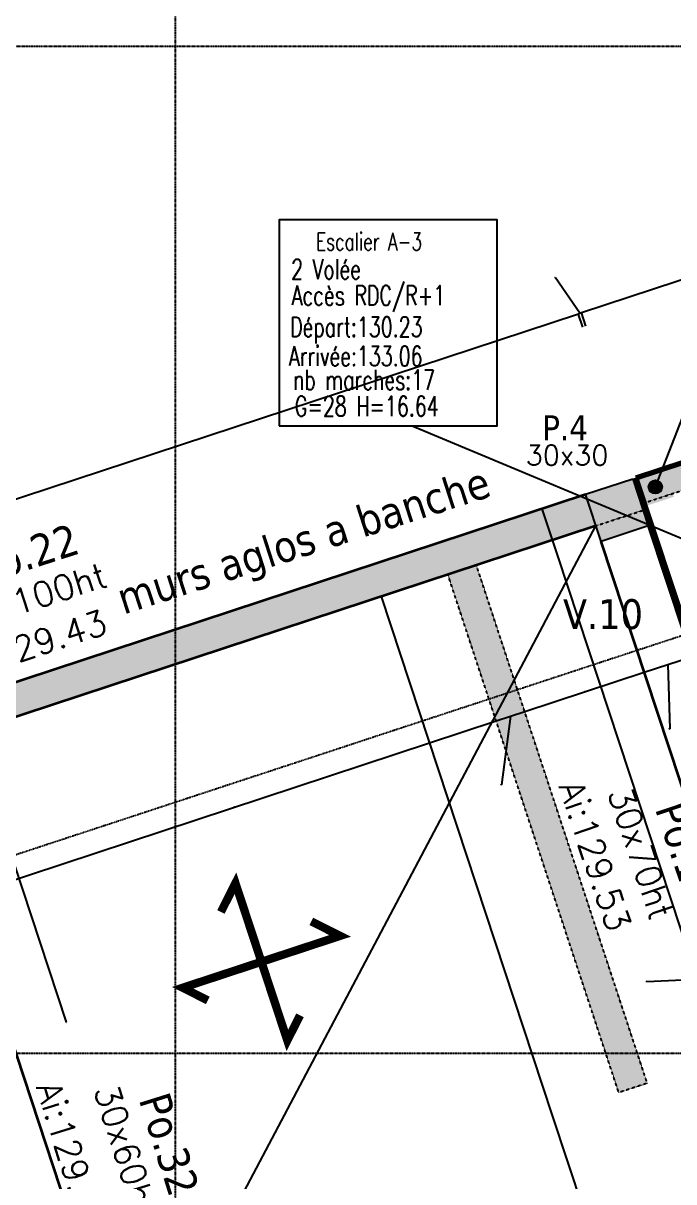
# Model space of a CAD drawing. Extents: x -12912 to 27386, y 1818 to 8189.
# Drawn here: x -512 to -120, y 6562 to 7262 of the extents above; entities that cross this region are included whole.
import ezdxf
from ezdxf.enums import TextEntityAlignment as Align

# ---------------------------------------------------------------- set-up
doc = ezdxf.new("R2010")
doc.units = 0
doc.header["$MEASUREMENT"] = 0
for name, pattern in [('CACHE2', [4.7625, 3.175, -1.5875]), ('GrDotted', [0.4, 0.1, -0.1, 0.1, -0.1]), ('GrFeatureAxis', [0.85, 0.25, -0.2, 0.1, -0.2, 0.1]), ('STRICHPUNKT2_S11', [0.9, 0.7, -0.1, 0, -0.1])]:
    doc.linetypes.add(name, pattern=pattern)
doc.layers.get('0').update_dxf_attribs({"linetype": 'CONTINUOUS'})
doc.layers.get('DEFPOINTS').update_dxf_attribs({"linetype": 'CONTINUOUS'})
for name, color, linetype in [('K_ENT_M_Building_Coffrage PH Sous sol', 7, 'CONTINUOUS'), ('STR_AXES_REPERE', 1, 'CONTINUOUS'), ('STR_COTATION', 1, 'CONTINUOUS'), ('STR_dob_liaisons_voiles', 23, 'CONTINUOUS'), ('STR_SURCH', 9, 'CACHE2'), ('STR_TXT', 102, 'CONTINUOUS'), ('STR_TXT_V', 102, 'CONTINUOUS')]:
    doc.layers.add(name, color=color, linetype=linetype)
for name, color, linetype, lineweight in [('STR_AXES', 4, 'STRICHPUNKT2_S11', 25), ('STR_dob_dalles', 130, 'CONTINUOUS', 35), ('STR_POUTRES', 102, 'CONTINUOUS', 35), ('STR_VOILES', 6, 'CONTINUOUS', 70)]:
    doc.layers.add(name, color=color, linetype=linetype, lineweight=lineweight)
doc.styles.add('EPAIS', font='TAHOMA.TTF')
doc.styles.add('FIN', font='romans.shx')
doc.styles.add('GrDimensions', font='simplex.shx')
doc.dimstyles.new('GrDimensions', dxfattribs={"dimtxt": 0.09, "dimasz": 0.05, "dimexe": 0.07, "dimexo": 0, "dimgap": 0.05, "dimtad": 1, "dimzin": 0, "dimdsep": 46, "dimtxsty": 'GrDimensions', "dimblk": 'ARCHTICK', "dimblk1": 'ARCHTICK', "dimblk2": 'ARCHTICK', "dimcen": 0.09, "dimadec": 0, "dimazin": 0, "dimtfac": 1, "dimtdec": 4, "dimtmove": 0, "dimatfit": 3, "dimldrblk": 'OPEN30', "dimfxl": 0, "dimtolj": 1, "dimtzin": 0, "dimarcsym": 0})
doc.dimstyles.new('nOVO', dxfattribs={"dimscale": 1.3, "dimtxt": 0.09, "dimasz": 0.05, "dimexe": 0.07, "dimexo": 0, "dimgap": 0.05, "dimtad": 1, "dimzin": 0, "dimdsep": 46, "dimtxsty": 'GrDimensions', "dimblk": 'ARCHTICK', "dimcen": 0.09, "dimadec": 0, "dimazin": 0, "dimtfac": 1, "dimtmove": 0, "dimatfit": 3, "dimldrblk": 'OPEN30', "dimfxl": 0, "dimtolj": 1, "dimtzin": 0, "dimarcsym": 0})
doc.dimstyles.new('Novo_MALKO', dxfattribs={"dimscale": 1.3, "dimtxt": 0.09, "dimasz": 0.05, "dimexe": 0.07, "dimexo": 0, "dimgap": 0.05, "dimtad": 1, "dimdec": 0, "dimlfac": 100, "dimzin": 0, "dimdsep": 46, "dimtxsty": 'GrDimensions', "dimblk": 'ARCHTICK', "dimcen": 0.09, "dimadec": 0, "dimazin": 0, "dimtfac": 1, "dimtdec": 0, "dimtmove": 0, "dimatfit": 3, "dimldrblk": 'OPEN30', "dimfxl": 0, "dimtolj": 1, "dimtzin": 0, "dimarcsym": 0})
pattern_1 = [(0, (5243.0074, 5883.9378), (1.190625, 2.38125), [0, -2.38125])]

# ---------------------------------------------------------------- blocks, each defined once
blk = doc.blocks.new('_ArchTick')
at = {"color": 0, "linetype": 'ByBlock', "const_width": 0.15}
blk.add_lwpolyline([(-0.5, -0.5), (0.5, 0.5)], dxfattribs=at)
blk = doc.blocks.new('*D40')
at = {"layer": 'DEFPOINTS', "color": 0, "linetype": 'Continuous'}
for p in [(-177.56, 7086.37), (-174.88, 7078.22), (-1095.99, 6772.33)]:
    blk.add_point(p, dxfattribs=at)
at = {"layer": 'STR_COTATION', "color": 0, "linetype": 'Continuous', "lineweight": -2}
for p, q in [((-1099.39, 6782.62), (-177.56, 7086.37)), ((-174.88, 7078.22), (-177.59, 7086.45)), ((-1095.99, 6772.33), (-1099.41, 6782.71))]:
    blk.add_line(p, q, dxfattribs=at)
at = {"layer": 'STR_COTATION', "color": 0, "linetype": 'Continuous', "lineweight": -2, "xscale": 0.065, "yscale": 0.065, "zscale": 0.065}
for p, rotation in [((-177.56, 7086.37), 18.23735407115053), ((-1099.39, 6782.62), 198.2373540711505)]:
    blk.add_blockref('_ArchTick', p, dxfattribs=dict(at, rotation=rotation))
at = {"layer": 'STR_COTATION', "color": 0, "linetype": 'Continuous', "lineweight": -3, "insert": (-638.51, 6934.61), "char_height": 0.117, "attachment_point": 5, "rotation": 18.23735, "style": 'GrDimensions'}
blk.add_mtext('\\A1;970.58', dxfattribs=at)
blk = doc.blocks.new('_Open30')
at = {"color": 0, "linetype": 'ByBlock', "lineweight": -2}
for p, q in [((-1, 0), (0, 0)), ((0, 0), (-1, 0)), ((0, 0), (-1, 0))]:
    blk.add_line(p, q, dxfattribs=at)
blk = doc.blocks.new('*D41')
at = {"layer": 'DEFPOINTS', "color": 0, "linetype": 'Continuous'}
for p in [(-175.66, 7086.99), (-174.88, 7078.22), (-172.98, 7078.85)]:
    blk.add_point(p, dxfattribs=at)
at = {"layer": 'STR_COTATION', "color": 0, "linetype": 'Continuous', "lineweight": -2}
for p, q in [((-191.41, 7108.03), (-191.82, 7107.89)), ((-176.61, 7086.68), (-191.41, 7108.03)), ((-174.88, 7078.22), (-177.59, 7086.45)), ((-177.56, 7086.37), (-175.66, 7086.99)), ((-172.98, 7078.85), (-175.69, 7087.08))]:
    blk.add_line(p, q, dxfattribs=at)
at = {"layer": 'STR_COTATION', "color": 0, "linetype": 'Continuous', "lineweight": -2, "xscale": 0.065, "yscale": 0.065, "zscale": 0.065}
for p, rotation in [((-177.56, 7086.37), 198.2373540711505), ((-175.66, 7086.99), 18.23735407115053)]:
    blk.add_blockref('_ArchTick', p, dxfattribs=dict(at, rotation=rotation))
at = {"layer": 'STR_COTATION', "color": 0, "linetype": 'Continuous', "lineweight": -3, "insert": (-191.65, 7108.08), "char_height": 0.117, "attachment_point": 5, "rotation": 18.23735, "style": 'GrDimensions'}
blk.add_mtext('\\A1;200', dxfattribs=at)
blk = doc.blocks.new('*D42')
at = {"layer": 'DEFPOINTS', "color": 0, "linetype": 'Continuous'}
for p in [(1036.52, 7486.41), (1039.2, 7478.27), (-172.98, 7078.85)]:
    blk.add_point(p, dxfattribs=at)
at = {"layer": 'STR_COTATION', "color": 0, "linetype": 'Continuous', "lineweight": -2}
for p, q in [((-175.66, 7086.99), (1036.52, 7486.41)), ((1039.2, 7478.27), (1036.49, 7486.5)), ((-172.98, 7078.85), (-175.69, 7087.08))]:
    blk.add_line(p, q, dxfattribs=at)
at = {"layer": 'STR_COTATION', "color": 0, "linetype": 'Continuous', "lineweight": -2, "xscale": 0.065, "yscale": 0.065, "zscale": 0.065}
for p, rotation in [((1036.52, 7486.41), 18.23735407115053), ((-175.66, 7086.99), 198.2373540711505)]:
    blk.add_blockref('_ArchTick', p, dxfattribs=dict(at, rotation=rotation))
at = {"layer": 'STR_COTATION', "color": 0, "linetype": 'Continuous', "lineweight": -3, "insert": (430.39, 7286.82), "char_height": 0.117, "attachment_point": 5, "rotation": 18.23735, "style": 'GrDimensions'}
blk.add_mtext('\\A1;1276.29', dxfattribs=at)
blk = doc.blocks.new('*D612')
at = {"layer": 'DEFPOINTS', "color": 0, "ltscale": 4.5}
for p in [(-584.52, 6820.73), (-486.5, 6658.52), (-526.71, 6645.27)]:
    blk.add_point(p, dxfattribs=at)
at = {"layer": 'STR_COTATION', "color": 0, "lineweight": -2, "ltscale": 4.5}
for p, q in [((-544.4, 6833.95), (-544.22, 6834.01)), ((-544.31, 6833.98), (-486.5, 6658.52)), ((-486.58, 6658.49), (-486.41, 6658.55))]:
    blk.add_line(p, q, dxfattribs=at)
at = {"layer": 'STR_COTATION', "color": 0, "lineweight": -2, "ltscale": 4.5, "xscale": 0.065, "yscale": 0.065, "zscale": 0.065}
for p, rotation in [((-544.31, 6833.98), 108.2373573360601), ((-486.5, 6658.52), 288.2373573360601)]:
    blk.add_blockref('_ArchTick', p, dxfattribs=dict(at, rotation=rotation))
at = {"layer": 'STR_COTATION', "color": 0, "ltscale": 4.5, "insert": (-515.29, 6746.29), "char_height": 0.117, "attachment_point": 5, "rotation": 288.23736, "style": 'GrDimensions'}
blk.add_mtext('\\A1;184.74', dxfattribs=at)
blk = doc.blocks.new('*D613')
at = {"layer": 'DEFPOINTS', "color": 0, "ltscale": 4.5}
for p in [(-256.24, 6928.9), (-153.16, 6616.09), (-193.46, 6602.82)]:
    blk.add_point(p, dxfattribs=at)
at = {"layer": 'STR_COTATION', "color": 0, "lineweight": -2, "ltscale": 4.5}
for p, q in [((-296.44, 6915.65), (-296.61, 6915.59)), ((-296.53, 6915.62), (-193.46, 6602.82)), ((-193.37, 6602.85), (-193.54, 6602.79))]:
    blk.add_line(p, q, dxfattribs=at)
at = {"layer": 'STR_COTATION', "color": 0, "lineweight": -2, "ltscale": 4.5, "xscale": 0.065, "yscale": 0.065, "zscale": 0.065}
for p, rotation in [((-296.53, 6915.62), 108.2373573360601), ((-193.46, 6602.82), 288.2373573360601)]:
    blk.add_blockref('_ArchTick', p, dxfattribs=dict(at, rotation=rotation))
at = {"layer": 'STR_COTATION', "color": 0, "ltscale": 4.5, "insert": (-244.87, 6759.26), "char_height": 0.117, "attachment_point": 5, "rotation": 288.23736, "style": 'GrDimensions'}
blk.add_mtext('\\A1;329.35', dxfattribs=at)
blk = doc.blocks.new('*D621')
at = {"layer": 'DEFPOINTS', "color": 0, "ltscale": 4.5}
for p in [(-153.16, 6616.09), (-120.93, 6518.27), (-161.22, 6504.99)]:
    blk.add_point(p, dxfattribs=at)
at = {"layer": 'STR_COTATION', "color": 0, "lineweight": -2, "ltscale": 4.5}
for p, q in [((-193.37, 6602.85), (-193.54, 6602.79)), ((-193.46, 6602.82), (-161.22, 6504.99)), ((-199.37, 6548.92), (-199.58, 6549.57)), ((-177.34, 6553.9), (-199.37, 6548.92)), ((-161.14, 6505.02), (-161.31, 6504.96))]:
    blk.add_line(p, q, dxfattribs=at)
at = {"layer": 'STR_COTATION', "color": 0, "lineweight": -2, "ltscale": 4.5, "xscale": 0.065, "yscale": 0.065, "zscale": 0.065}
for p, rotation in [((-193.46, 6602.82), 108.2373573360601), ((-161.22, 6504.99), 288.2373573360601)]:
    blk.add_blockref('_ArchTick', p, dxfattribs=dict(at, rotation=rotation))
at = {"layer": 'STR_COTATION', "color": 0, "ltscale": 4.5, "insert": (-199.36, 6549.29), "char_height": 0.117, "attachment_point": 5, "rotation": 288.23736, "style": 'GrDimensions'}
blk.add_mtext('\\A1;103.00', dxfattribs=at)
blk = doc.blocks.new('*D732')
at = {"layer": 'DEFPOINTS', "color": 0, "ltscale": 4.5}
for p in [(-173.22, 6977.31), (-163.83, 6948.82), (-190.15, 6940.15)]:
    blk.add_point(p, dxfattribs=at)
at = {"layer": 'STR_COTATION', "color": 0, "lineweight": -2, "ltscale": 4.5}
for p, q in [((-199.45, 6968.67), (-199.62, 6968.61)), ((-199.53, 6968.64), (-190.15, 6940.15)), ((-190.06, 6940.18), (-190.23, 6940.12))]:
    blk.add_line(p, q, dxfattribs=at)
at = {"layer": 'STR_COTATION', "color": 0, "lineweight": -2, "ltscale": 4.5, "xscale": 0.065, "yscale": 0.065, "zscale": 0.065}
for p, rotation in [((-199.53, 6968.64), 108.2367673827409), ((-190.15, 6940.15), 288.2367673827409)]:
    blk.add_blockref('_ArchTick', p, dxfattribs=dict(at, rotation=rotation))
at = {"layer": 'STR_COTATION', "color": 0, "ltscale": 4.5, "insert": (-194.72, 6954.43), "char_height": 0.117, "attachment_point": 5, "rotation": 288.23677, "style": 'GrDimensions'}
blk.add_mtext('\\A1;2999', dxfattribs=at)
blk = doc.blocks.new('*D883')
at = {"layer": 'DEFPOINTS', "color": 0, "ltscale": 4.5}
for p in [(-231.48, 6853.78), (-227.09, 6840.45), (-569.38, 6815.19)]:
    blk.add_point(p, dxfattribs=at)
at = {"layer": 'STR_COTATION', "color": 0, "lineweight": -2, "ltscale": 4.5}
for p, q in [((-543.37, 6736.23), (-227.09, 6840.45)), ((-227.12, 6840.54), (-227.06, 6840.36)), ((-543.39, 6736.32), (-543.34, 6736.15))]:
    blk.add_line(p, q, dxfattribs=at)
at = {"layer": 'STR_COTATION', "color": 0, "lineweight": -2, "ltscale": 4.5, "xscale": 0.065, "yscale": 0.065, "zscale": 0.065}
for p, rotation in [((-227.09, 6840.45), 18.23737578238046), ((-543.37, 6736.23), 198.2373757823805)]:
    blk.add_blockref('_ArchTick', p, dxfattribs=dict(at, rotation=rotation))
at = {"layer": 'STR_COTATION', "color": 0, "ltscale": 4.5, "insert": (-385.27, 6788.46), "char_height": 0.117, "attachment_point": 5, "rotation": 18.23738, "style": 'GrDimensions'}
blk.add_mtext('\\A1;333.00', dxfattribs=at)
blk = doc.blocks.new('*D884')
at = {"layer": 'DEFPOINTS', "color": 0, "ltscale": 4.5}
for p in [(-216.17, 6865.14), (-231.48, 6853.78), (-209.9, 6846.11)]:
    blk.add_point(p, dxfattribs=at)
at = {"layer": 'STR_COTATION', "color": 0, "lineweight": -2, "ltscale": 4.5}
for p, q in [((-227.09, 6840.45), (-209.9, 6846.11)), ((-218.5, 6843.28), (-223.89, 6802)), ((-209.93, 6846.2), (-209.87, 6846.03)), ((-227.12, 6840.54), (-227.06, 6840.36)), ((-223.89, 6802), (-224.36, 6801.85))]:
    blk.add_line(p, q, dxfattribs=at)
at = {"layer": 'STR_COTATION', "color": 0, "lineweight": -2, "ltscale": 4.5, "xscale": 0.065, "yscale": 0.065, "zscale": 0.065}
for p, rotation in [((-209.9, 6846.11), 18.23737578238046), ((-227.09, 6840.45), 198.2373757823805)]:
    blk.add_blockref('_ArchTick', p, dxfattribs=dict(at, rotation=rotation))
at = {"layer": 'STR_COTATION', "color": 0, "ltscale": 4.5, "insert": (-224.17, 6802.04), "char_height": 0.117, "attachment_point": 5, "rotation": 18.23738, "style": 'GrDimensions'}
blk.add_mtext('\\A1;1810', dxfattribs=at)
blk = doc.blocks.new('*D885')
at = {"layer": 'DEFPOINTS', "color": 0, "ltscale": 4.5}
for p in [(-140.1, 6876.8), (-137.81, 6869.87), (-216.17, 6865.14)]:
    blk.add_point(p, dxfattribs=at)
at = {"layer": 'STR_COTATION', "color": 0, "lineweight": -2, "ltscale": 4.5}
for p, q in [((-209.9, 6846.11), (-137.81, 6869.87)), ((-137.84, 6869.95), (-137.78, 6869.78)), ((-209.93, 6846.2), (-209.87, 6846.03))]:
    blk.add_line(p, q, dxfattribs=at)
at = {"layer": 'STR_COTATION', "color": 0, "lineweight": -2, "ltscale": 4.5, "xscale": 0.065, "yscale": 0.065, "zscale": 0.065}
for p, rotation in [((-137.81, 6869.87), 18.23737578238046), ((-209.9, 6846.11), 198.2373757823805)]:
    blk.add_blockref('_ArchTick', p, dxfattribs=dict(at, rotation=rotation))
at = {"layer": 'STR_COTATION', "color": 0, "ltscale": 4.5, "insert": (-173.9, 6858.11), "char_height": 0.117, "attachment_point": 5, "rotation": 18.23738, "style": 'GrDimensions'}
blk.add_mtext('\\A1;7590', dxfattribs=at)
blk = doc.blocks.new('*D886')
at = {"layer": 'DEFPOINTS', "color": 0, "ltscale": 4.5}
for p in [(-113.19, 6891.01), (-140.1, 6876.8), (-109.32, 6879.26)]:
    blk.add_point(p, dxfattribs=at)
at = {"layer": 'STR_COTATION', "color": 0, "lineweight": -2, "ltscale": 4.5}
for p, q in [((-137.81, 6869.87), (-109.32, 6879.26)), ((-109.35, 6879.34), (-109.29, 6879.17)), ((-137.84, 6869.95), (-137.78, 6869.78)), ((-123.57, 6874.56), (-122.42, 6835.7)), ((-122.42, 6835.7), (-122.93, 6835.53))]:
    blk.add_line(p, q, dxfattribs=at)
at = {"layer": 'STR_COTATION', "color": 0, "lineweight": -2, "ltscale": 4.5, "xscale": 0.065, "yscale": 0.065, "zscale": 0.065}
for p, rotation in [((-109.32, 6879.26), 18.23737578238046), ((-137.81, 6869.87), 198.2373757823805)]:
    blk.add_blockref('_ArchTick', p, dxfattribs=dict(at, rotation=rotation))
at = {"layer": 'STR_COTATION', "color": 0, "ltscale": 4.5, "insert": (-122.72, 6835.74), "char_height": 0.117, "attachment_point": 5, "rotation": 18.23738, "style": 'GrDimensions'}
blk.add_mtext('\\A1;3000', dxfattribs=at)
blk = doc.blocks.new('*D893')
at = {"layer": 'DEFPOINTS', "color": 0, "ltscale": 4.5}
for p in [(-163.83, 6948.82), (-83.2, 6704.82), (-109.73, 6696.08)]:
    blk.add_point(p, dxfattribs=at)
at = {"layer": 'STR_COTATION', "color": 0, "lineweight": -2, "ltscale": 4.5}
for p, q in [((-190.06, 6940.18), (-190.23, 6940.12)), ((-190.15, 6940.15), (-109.73, 6696.08)), ((-109.64, 6696.11), (-109.81, 6696.05))]:
    blk.add_line(p, q, dxfattribs=at)
at = {"layer": 'STR_COTATION', "color": 0, "lineweight": -2, "ltscale": 4.5, "xscale": 0.065, "yscale": 0.065, "zscale": 0.065}
for p, rotation in [((-190.15, 6940.15), 108.2367673827036), ((-109.73, 6696.08), 288.2367673827036)]:
    blk.add_blockref('_ArchTick', p, dxfattribs=dict(at, rotation=rotation))
at = {"layer": 'STR_COTATION', "color": 0, "ltscale": 4.5, "insert": (-149.82, 6818.15), "char_height": 0.117, "attachment_point": 5, "rotation": 288.23677, "style": 'GrDimensions'}
blk.add_mtext('\\A1;256.98', dxfattribs=at)
blk = doc.blocks.new('*D894')
at = {"layer": 'DEFPOINTS', "color": 0, "ltscale": 4.5}
for p in [(-83.2, 6704.82), (-75.64, 6681.18), (-101.96, 6672.51)]:
    blk.add_point(p, dxfattribs=at)
at = {"layer": 'STR_COTATION', "color": 0, "lineweight": -2, "ltscale": 4.5}
for p, q in [((-109.64, 6696.11), (-109.81, 6696.05)), ((-109.73, 6696.08), (-101.96, 6672.51)), ((-136.34, 6682.9), (-136.5, 6683.37)), ((-105.84, 6684.3), (-136.34, 6682.9)), ((-101.87, 6672.54), (-102.05, 6672.48))]:
    blk.add_line(p, q, dxfattribs=at)
at = {"layer": 'STR_COTATION', "color": 0, "lineweight": -2, "ltscale": 4.5, "xscale": 0.065, "yscale": 0.065, "zscale": 0.065}
for p, rotation in [((-109.73, 6696.08), 108.2367673827036), ((-101.96, 6672.51), 288.2367673827036)]:
    blk.add_blockref('_ArchTick', p, dxfattribs=dict(at, rotation=rotation))
at = {"layer": 'STR_COTATION', "color": 0, "ltscale": 4.5, "insert": (-136.3, 6683.17), "char_height": 0.117, "attachment_point": 5, "rotation": 288.23677, "style": 'GrDimensions'}
blk.add_mtext('\\A1;2481', dxfattribs=at)

msp = doc.modelspace()

# ---------------------------------------------------------------- hatches: boundary and pattern name
at = {"layer": 'STR_AXES_REPERE', "linetype": 'Continuous'}
for points in [[(-142.698, 6987.269), (-125.603, 6992.902), (-119.97, 6975.806), (-137.065, 6970.173)], [(-163.829, 6948.822), (-173.217, 6977.315), (-144.724, 6986.704), (-135.336, 6958.21)]]:
    msp.add_hatch(color=256, dxfattribs=at).paths.add_polyline_path(points)
at = {"layer": 'STR_dob_liaisons_voiles', "ltscale": 4.5}
h = msp.add_hatch(color=256, dxfattribs=at)
h.paths.add_polyline_path([(-129.606, 6985.571, 0.0938149), (-131.093, 6985.853), (-131.093, 6981.783)])
h.paths.add_polyline_path([(-131.093, 6981.783), (-131.093, 6977.713, 0.4142136), (-127.024, 6981.783, 0.3084139), (-129.606, 6985.571)])
h.paths.add_polyline_path([(-131.093, 6985.853, 0.4142136), (-135.163, 6981.783, 0.4142136), (-131.093, 6977.713)])
at = {"layer": 'STR_SURCH', "linetype": 'Continuous'}
h = msp.add_hatch(dxfattribs=at)
h.set_pattern_fill('DOTS', color=256, scale=1.5, style=0)
h.set_pattern_definition(pattern_1)
h.paths.add_polyline_path([(-137.814, 6972.134), (1399.437, 7478.668), (1394.43, 7493.864), (-142.821, 6987.331)])
at = {"layer": 'STR_SURCH', "ltscale": 4.5}
h = msp.add_hatch(dxfattribs=at)
h.set_pattern_fill('ANGLE', color=256, style=0)
h.set_pattern_definition([(18.2374, (-874.0256, 6725.337), (-2.18599, 6.63413), [5.08, -1.905]), (108.2374, (-874.0256, 6725.337), (-6.63413, -2.18599), [5.08, -1.905])])
h.paths.add_polyline_path([(-173.217, 6977.315), (-578.771, 6843.683), (-616.761, 6831.165), (-880.285, 6744.332), (-923.024, 6730.249), (-1066.546, 6682.958), (-1045.488, 6668.839), (-916.765, 6711.254), (-916.764, 6711.251), (-874.025, 6725.334), (-874.026, 6725.337), (-610.502, 6812.169), (-610.502, 6812.167), (-599.721, 6815.719), (-584.525, 6820.726), (-572.511, 6824.685), (-572.512, 6824.688), (-166.958, 6958.32)])
at = {"layer": 'STR_SURCH', "linetype": 'Continuous'}
h = msp.add_hatch(dxfattribs=at)
h.set_pattern_fill('DOTS', color=256, scale=1.5, style=0)
h.set_pattern_definition(pattern_1)
h.paths.add_polyline_path([(-153.164, 6616.094), (-135.976, 6621.758), (-239.047, 6934.563), (-256.236, 6928.9)])

# ---------------------------------------------------------------- linework, layer by layer
at = {"color": 1, "linetype": 'ByBlock', "const_width": 5}
for points in [[(-368.743, 6695.053), (-384.391, 6742.541), (-393.149, 6725.175)], [(-368.743, 6695.053), (-321.255, 6710.701), (-338.622, 6719.459)], [(-401.091, 6671.769), (-416.232, 6679.405), (-368.743, 6695.053)], [(-345.46, 6662.706), (-353.095, 6647.565), (-368.743, 6695.053)]]:
    msp.add_lwpolyline(points, dxfattribs=at)
at = {"layer": 'K_ENT_M_Building_Coffrage PH Sous sol', "color": 7, "linetype": 'GrFeatureAxis'}
msp.add_lwpolyline([(-1127.54, 6558.731), (936.63, 7238.414)], dxfattribs=at)
at = {"layer": 'STR_AXES', "linetype": 'GrFeatureAxis'}
for p, q in [((-420.56, 5622.963), (-420.56, 8022.963)), ((-1309.741, 7247.914), (7906.576, 7247.914)), ((-1309.741, 6639.914), (7906.576, 6639.914))]:
    msp.add_line(p, q, dxfattribs=at)
at = {"layer": 'STR_AXES_REPERE', "linetype": 'Continuous'}
for p, q in [((-173.217, 6977.315), (-144.724, 6986.704)), ((-144.724, 6986.704), (-135.336, 6958.21)), ((-163.829, 6948.822), (-173.217, 6977.315)), ((-135.336, 6958.21), (-163.829, 6948.822))]:
    msp.add_line(p, q, dxfattribs=at)
at = {"layer": 'STR_dob_dalles', "linetype": 'Continuous', "lineweight": -3}
msp.add_line((-527.196, 6276.246), (-166.958, 6958.317), dxfattribs=at)
at = {"layer": 'STR_dob_liaisons_voiles', "ltscale": 4.5}
msp.add_line((-131.093, 6981.783), (-104.778, 7048.8), dxfattribs=at)
msp.add_circle((-131.093, 6981.783), 4.07, dxfattribs=at)
at = {"layer": 'STR_POUTRES', "linetype": 'Continuous'}
for p, q in [((-578.771, 6843.683), (-173.217, 6977.315)), ((-166.958, 6958.32), (-572.512, 6824.688)), ((-135.336, 6958.21), (-54.845, 6713.934)), ((-75.64, 6681.184), (-163.829, 6948.822)), ((-574.131, 6813.625), (-420.558, 6347.556))]:
    msp.add_line(p, q, dxfattribs=at)
at = {"layer": 'STR_SURCH', "linetype": 'GrDotted'}
for p, q in [((-137.814, 6972.134), (324.723, 7124.543)), ((-135.976, 6621.758), (-239.047, 6934.563)), ((-153.164, 6616.094), (-256.236, 6928.9))]:
    msp.add_line(p, q, dxfattribs=at)
at = {"layer": 'STR_SURCH', "linetype": 'GrDotted', "ltscale": 0.5}
msp.add_line((-166.958, 6958.317), (-138.465, 6967.706), dxfattribs=at)
at = {"layer": 'STR_SURCH', "linetype": 'GrDotted', "ltscale": 0.25}
msp.add_line((-135.976, 6621.758), (-153.164, 6616.094), dxfattribs=at)
at = {"layer": 'STR_TXT', "ltscale": 4.5}
msp.add_line((-277.824, 7018.705, 1932.333), (70.08, 6873.047), dxfattribs=at)
at = {"layer": 'STR_TXT', "elevation": 1932.333, "flags": 128}
msp.add_lwpolyline([(-358.071, 7018.705), (-226.555, 7018.705), (-226.555, 7143.005), (-358.071, 7143.005)], close=True, dxfattribs=at)
at = {"layer": 'STR_VOILES', "linetype": 'Continuous'}
for p, q in [((-142.822, 6987.334), (319.746, 7139.647)), ((-98.059, 6851.473), (-142.822, 6987.334))]:
    msp.add_line(p, q, dxfattribs=at)

# ---------------------------------------------------------------- texts
at = {"layer": 'STR_dob_dalles', "linetype": 'Continuous', "lineweight": -3, "insert": (-457.766, 6922.708), "char_height": 19, "attachment_point": 1, "rotation": 17.855561, "style": 'EPAIS'}
msp.add_mtext('murs aglos a banche', dxfattribs=at)
at = {"layer": 'STR_TXT', "style": 'FIN', "width": 0.7}
for s, height, p in [('Escalier A-3', 10.66163, (-303.818, 7121.396)), ('2 Volée', 12, (-329.761, 7103.62)), ('Accès RDC/R+1', 12, (-304.204, 7087.831)), ('Départ:130.23', 12, (-311.492, 7068.76)), ('Arrivée:133.06', 12, (-311.833, 7051.196)), ('nb marches:17', 12, (-306.84, 7036.792)), ('G=28 H=16.64', 12, (-305.175, 7020.887))]:
    msp.add_text(s, height=height, rotation=0.003346, dxfattribs=at).set_placement(p, align=Align.BOTTOM_CENTER)
at = {"layer": 'STR_TXT', "linetype": 'Continuous', "lineweight": -3, "attachment_point": 1}
for s, insert, char_height, style in [(' P.4', (-204.933, 7024.969), 15, 'EPAIS'), ('30x30', (-209.286, 7006.888), 12, 'FIN')]:
    msp.add_mtext(s, dxfattribs=dict(at, insert=insert, char_height=char_height, style=style))
at = {"layer": 'STR_TXT', "linetype": 'Continuous', "attachment_point": 1}
for s, insert, char_height, rotation, style in [('Po.22', (-542.907, 6940.756), 19, 17.855561, 'EPAIS'), ('20x100ht', (-555.824, 6907.216), 15, 17.855561, 'FIN'), ('Ai:129.43', (-554.417, 6879.103), 15, 17.855561, 'FIN'), ('Ai:129.53', (-175.359, 6805.832), 15, 288.637923, 'FIN'), ('30x70ht', (-145.835, 6802.054), 15, 288.637923, 'FIN'), ('Po.11', (-113.497, 6793.653), 19, 288.637923, 'EPAIS'), ('Ai:129.63', (-490.504, 6624.106), 15, 287.481324, 'FIN'), ('30x60ht', (-455.631, 6622.412), 15, 287.481324, 'FIN'), ('Po.32', (-424.702, 6617.768), 19, 287.481324, 'EPAIS')]:
    msp.add_mtext(s, dxfattribs=dict(at, insert=insert, char_height=char_height, rotation=rotation, style=style))
at = {"layer": 'STR_TXT_V', "ltscale": 4.5, "style": 'EPAIS'}
msp.add_text('V.10', height=18, dxfattribs=at).set_placement((-186.838, 6896))

# ---------------------------------------------------------------- dimensions: what is measured, and where the dimension line sits
at = {"layer": 'STR_COTATION', "linetype": 'Continuous', "lineweight": -3}
for base, p1, p2, picture, middle in [((1036.519, 7486.414), (-172.977, 7078.849), (1039.202, 7478.27), '*D42', (430.39, 7286.821)), ((-177.564, 7086.367), (-1095.995, 6772.33), (-174.88, 7078.222), '*D40', (-638.513, 6934.611))]:
    dim = msp.add_linear_dim(base=base, p1=p1, p2=p2, angle=18.237354, dimstyle='GrDimensions', override={"dimscale": 1.3, "dimtmove": 1}, dxfattribs=at)
    dim.commit()
    dim.dimension.update_dxf_attribs({"geometry": picture, "text_midpoint": middle})
dim = msp.add_linear_dim(base=(-175.661, 7086.994), p1=(-174.88, 7078.222), p2=(-172.977, 7078.849), angle=18.237354, dimstyle='GrDimensions', override={"dimscale": 1.3, "dimdec": 0, "dimlfac": 100, "dimzin": 0, "dimtmove": 1}, dxfattribs=at)
dim.commit()
dim.dimension.update_dxf_attribs({"geometry": '*D41', "text_midpoint": (-191.469, 7108.007), "dimtype": 160})
at = {"layer": 'STR_COTATION', "ltscale": 4.5}
dim = msp.add_linear_dim(base=(-190.146, 6940.151), p1=(-173.216, 6977.31), p2=(-163.829, 6948.822), angle=288.236767, dimstyle='Novo_MALKO', dxfattribs=at)
dim.commit()
dim.dimension.update_dxf_attribs({"geometry": '*D732', "text_midpoint": (-194.84, 6954.395), "dimtype": 161})
for base, p1, p2, angle, dimstyle, picture, middle in [((-109.726, 6696.079), (-163.829, 6948.822), (-83.201, 6704.819), 108.236767, 'nOVO', '*D893', (-149.819, 6818.154)), ((-137.813, 6869.867), (-216.171, 6865.137), (-140.099, 6876.805), 18.237376, 'Novo_MALKO', '*D885', (-173.896, 6858.108)), ((-227.091, 6840.45), (-569.382, 6815.19), (-231.484, 6853.782), 18.237376, 'nOVO', '*D883', (-385.267, 6788.46)), ((-486.496, 6658.52), (-584.525, 6820.726), (-526.711, 6645.269), 288.237357, 'nOVO', '*D612', (-515.286, 6746.287))]:
    dim = msp.add_linear_dim(base=base, p1=p1, p2=p2, angle=angle, dimstyle=dimstyle, override={"dimtmove": 1}, dxfattribs=at)
    dim.commit()
    dim.dimension.update_dxf_attribs({"geometry": picture, "text_midpoint": middle})
dim = msp.add_linear_dim(base=(-193.456, 6602.818), p1=(-256.236, 6928.9), p2=(-153.164, 6616.094), angle=288.237357, dimstyle='nOVO', dxfattribs=at)
dim.commit()
dim.dimension.update_dxf_attribs({"geometry": '*D613', "text_midpoint": (-244.874, 6759.259)})
for base, p1, p2, angle, dimstyle, picture, middle in [((-109.32, 6879.256), (-140.099, 6876.805), (-113.192, 6891.006), 18.237376, 'Novo_MALKO', '*D886', (-122.481, 6835.683)), ((-209.902, 6846.113), (-231.484, 6853.782), (-216.171, 6865.137), 18.237376, 'Novo_MALKO', '*D884', (-223.954, 6801.983)), ((-101.961, 6672.512), (-83.201, 6704.819), (-75.64, 6681.184), 108.236767, 'Novo_MALKO', '*D894', (-136.362, 6682.963)), ((-161.222, 6504.992), (-153.164, 6616.094), (-120.93, 6518.268), 288.237357, 'nOVO', '*D621', (-199.39, 6548.984))]:
    dim = msp.add_linear_dim(base=base, p1=p1, p2=p2, angle=angle, dimstyle=dimstyle, override={"dimtmove": 1}, dxfattribs=at)
    dim.commit()
    dim.dimension.update_dxf_attribs({"geometry": picture, "text_midpoint": middle, "dimtype": 160})

doc.saveas('drawing.dxf')
